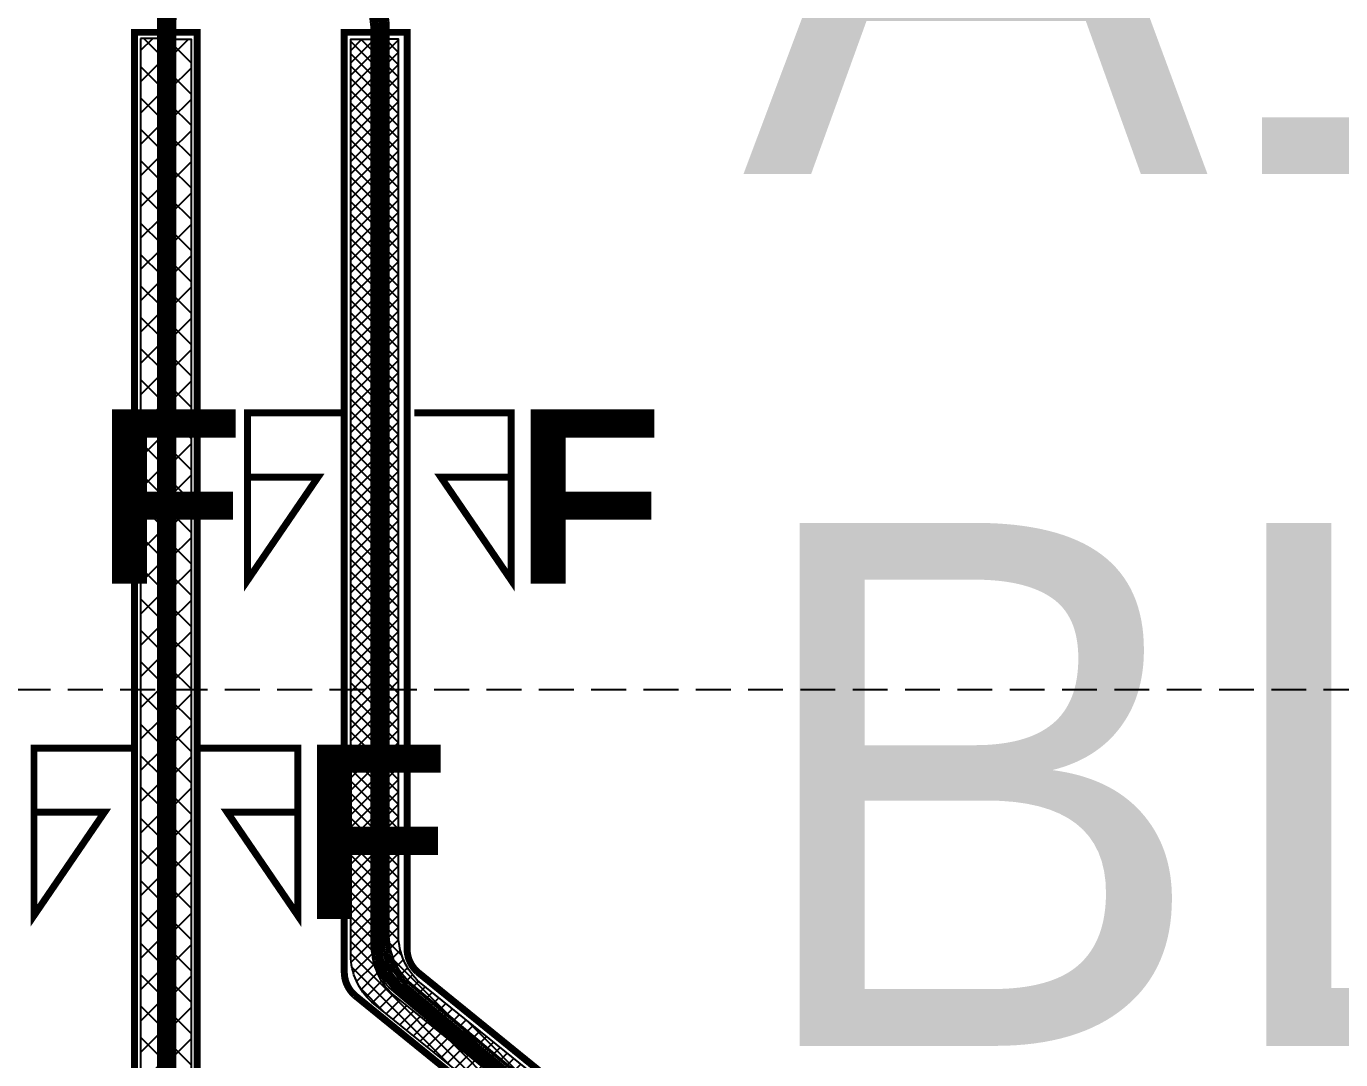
# Model space of a CAD drawing. Header units: metres. Extents: x 530177 to 530565, y 2673484 to 2673812.
# Drawn here: x 530349.99 to 530368.83, y 2673655.39 to 2673670.21 of the extents above; entities that cross this region are included whole.
import ezdxf
from ezdxf.enums import TextEntityAlignment as Align

# ---------------------------------------------------------------- set-up
doc = ezdxf.new("R2010")
doc.units = ezdxf.units.M
doc.linetypes.add('DASHED', pattern=[0.75, 0.5, -0.25])
for name, color, linetype in [('300mm Hume Pipe', 74, 'Continuous'), ('Excavation', 7, 'Continuous'), ('IDT', 7, 'Continuous'), ('LT Cable(AG) INV to LT Panel BL-21', 2, 'Continuous'), ('MMS Block Numbering', 7, 'Continuous'), ('Section Marking BL-21', 2, 'Continuous'), ('Trench (AC)-BL21', 14, 'Continuous')]:
    doc.layers.add(name, color=color, linetype=linetype)
doc.styles.add('Adani Regular', font='Adani Regular.ttf')
doc.styles.add('BoldTextStyle', font='arialbd.ttf')

# ---------------------------------------------------------------- blocks, each defined once
blk = doc.blocks.new('IDT')
at = {"layer": 'IDT', "color": 243, "linetype": 'DASHED'}
blk.add_lwpolyline([(45.49999999962691, 32.58580025943296), (45.4999999996269, -4.032314963696315), (-1.30442248516332e-09, -4.032314963696308), (-1.304414354308392e-09, 32.58580025943297)], close=True, dxfattribs=at)

msp = doc.modelspace()

# ---------------------------------------------------------------- hatches: boundary and pattern name
at = {"layer": '300mm Hume Pipe'}
h = msp.add_hatch(dxfattribs=at)
h.set_pattern_fill('ANSI37', color=74, scale=0.1)
h.set_pattern_definition([(45, (166.84874647588, -1357.5), (-0.2245064030267289, 0.2245064030267289), []), (135, (166.84874647588, -1357.5), (-0.2245064030267289, -0.2245064030267288), [])])
edge = h.paths.add_edge_path()
edge.add_line((530351.632030845, 2673670.031701729), (530351.6320308463, 2673647.529248202))
edge.add_arc((530352.5320308463, 2673647.529248202), 0.9000000000232831, 180.0000000296449, 270.0000000074112)
edge.add_line((530352.5320308465, 2673646.629248202), (530358.7849162798, 2673646.629248207))
edge.add_line((530358.7849162798, 2673646.629248207), (530358.7849162798, 2673646.929248206))
edge.add_line((530358.7849162798, 2673646.929248206), (530352.8320308465, 2673646.929248202))
edge.add_arc((530352.8320308464, 2673647.829248202), 0.900000000372529, 180.0000000296449, 270.00000000741124, ccw=False)
edge.add_line((530351.9320308464, 2673647.829248202), (530351.9320308451, 2673670.031701729))
edge.add_line((530351.9320308451, 2673670.031701729), (530351.632030845, 2673670.031701729))
h = msp.add_hatch(dxfattribs=at)
h.set_pattern_fill('ANSI37', color=74, scale=0.1)
h.set_pattern_definition([(45, (167.2770792166702, -1357.149959509261), (-0.2245064030267289, 0.2245064030267289), []), (135, (167.2770792166702, -1357.149959509261), (-0.2245064030267289, -0.2245064030267288), [])])
edge = h.paths.add_edge_path()
edge.add_line((530352.0603635857, 2673670.01471574), (530352.0603635871, 2673647.879288692))
edge.add_arc((530352.9603635871, 2673647.879288693), 0.9000000000232831, 180.0000000296449, 270.0000000074112)
edge.add_line((530352.9603635872, 2673646.979288693), (530358.7849162798, 2673646.979288697))
edge.add_line((530358.7849162798, 2673646.979288697), (530358.7849162798, 2673647.279288697))
edge.add_line((530358.7849162798, 2673647.279288697), (530353.2603635873, 2673647.279288692))
edge.add_arc((530353.2603635872, 2673648.179288693), 0.900000000372529, 180.0000000296449, 270.00000000741124, ccw=False)
edge.add_line((530352.3603635872, 2673648.179288692), (530352.3603635858, 2673670.01471574))
edge.add_line((530352.3603635858, 2673670.01471574), (530352.0603635857, 2673670.01471574))
h = msp.add_hatch(dxfattribs=at)
h.set_pattern_fill('ANSI37', color=74)
h.set_pattern_definition([(45, (-2466.691999999457, -401.0958847771399), (-0.08838834764831845, 0.08838834764831845), []), (135, (-2466.691999999457, -401.0958847771399), (-0.08838834764831845, -0.08838834764831843), [])])
edge = h.paths.add_edge_path()
edge.add_line((530362.3462895746, 2673648.202823769), (530362.6462895744, 2673648.202823769))
edge.add_line((530362.6462895744, 2673648.202823769), (530362.6462895744, 2673650.39340423))
edge.add_arc((530361.7462895743, 2673650.39340423), 0.9000000001396984, 359.9999999703551, 408.3287436989939)
edge.add_line((530362.3446597073, 2673651.065678865), (530355.6305955846, 2673656.496073229))
edge.add_arc((530356.2289657175, 2673657.168347863), 0.8999999998521733, 179.9999999703551, 228.3287437045298, ccw=False)
edge.add_line((530355.3289657173, 2673657.168347864), (530355.3289657175, 2673670.018418689))
edge.add_line((530355.3289657175, 2673670.018418689), (530355.0289657176, 2673670.018418689))
edge.add_line((530355.0289657176, 2673670.018418689), (530355.0289657175, 2673657.033746683))
edge.add_arc((530355.9289657177, 2673657.033746682), 0.9000000001396984, 179.9999999703551, 228.3287436989939)
edge.add_line((530355.3305955847, 2673656.361472048), (530362.0446597076, 2673650.931077683))
edge.add_arc((530361.4462895746, 2673650.258803048), 0.9000000002774085, 0, 48.32874371870338, ccw=False)
edge.add_line((530362.3462895746, 2673650.258803048), (530362.3462895746, 2673648.202823769))
edge = h.paths.add_edge_path()
edge.add_line((530354.9449028461, 2673669.967191869), (530354.944902846, 2673656.996030143))
edge.add_arc((530355.8449028461, 2673656.996030143), 0.9000000001396984, 179.9999999703551, 228.3287436989939)
edge.add_line((530355.2465327132, 2673656.323755508), (530361.9605968359, 2673650.893361143))
edge.add_arc((530361.362226703, 2673650.221086509), 0.9000000002774085, 0, 48.32874371870338, ccw=False)
edge.add_line((530362.2622267031, 2673650.221086509), (530362.2622267031, 2673648.202823769))
edge.add_line((530362.2622267031, 2673648.202823769), (530361.9622267031, 2673648.202823769))
edge.add_line((530361.9622267031, 2673648.202823769), (530361.962226703, 2673650.11128488))
edge.add_arc((530361.0622267027, 2673650.11128488), 0.9000000002561137, 0, 48.33614239118482)
edge.add_line((530361.6605100189, 2673650.783636777), (530354.9466195301, 2673656.212322967))
edge.add_arc((530355.5449028461, 2673656.884674864), 0.9000000003040967, 180.0000000296449, 228.3361424219648, ccw=False)
edge.add_line((530354.6449028461, 2673656.884674864), (530354.6449028461, 2673670.018418689))
edge.add_line((530354.6449028461, 2673670.018418689), (530354.9449028461, 2673670.018418689))
edge.add_line((530354.9449028461, 2673670.018418689), (530354.9449028461, 2673669.967191869))

# ---------------------------------------------------------------- linework, layer by layer
at = {"layer": '300mm Hume Pipe', "color": 74}
for points in [[(530351.632030845, 2673670.031701729), (530351.6320308463, 2673647.529248202, 0.414213562368789), (530352.5320308465, 2673646.629248202), (530358.7849162798, 2673646.629248207), (530358.7849162798, 2673646.929248206), (530352.8320308465, 2673646.929248202, -0.4142135623692981), (530351.9320308464, 2673647.829248202), (530351.9320308451, 2673670.031701729)], [(530352.0603635857, 2673670.01471574), (530352.0603635871, 2673647.879288692, 0.414213562368789), (530352.9603635872, 2673646.979288693), (530358.7849162798, 2673646.979288697), (530358.7849162798, 2673647.279288697), (530353.2603635873, 2673647.279288692, -0.4142135623692981), (530352.3603635872, 2673648.179288692), (530352.3603635858, 2673670.01471574)], [(530354.9449028461, 2673669.967191869), (530354.944902846, 2673656.996030143, 0.2140562423256003), (530355.2465327132, 2673656.323755508), (530361.9605968359, 2673650.893361143, -0.2140562423092027), (530362.2622267031, 2673650.221086509), (530362.2622267031, 2673648.202823769), (530361.9622267031, 2673648.202823769), (530361.962226703, 2673650.11128488, 0.2140900045463655), (530361.6605100189, 2673650.783636777), (530354.9466195301, 2673656.212322967, -0.2140900045615197), (530354.6449028461, 2673656.884674864), (530354.6449028461, 2673670.018418689), (530354.9449028461, 2673670.018418689), (530354.9449028461, 2673669.967191869)], [(530362.3462895746, 2673648.202823769), (530362.6462895744, 2673648.202823769), (530362.6462895744, 2673650.39340423, 0.2140562423100663), (530362.3446597073, 2673651.065678865), (530355.6305955846, 2673656.496073229, -0.2140562423329815), (530355.3289657173, 2673657.168347864), (530355.3289657175, 2673670.018418689), (530355.0289657176, 2673670.018418689), (530355.0289657175, 2673657.033746683, 0.2140562423301491), (530355.3305955847, 2673656.361472048), (530362.0446597076, 2673650.931077683, -0.2140562423100663), (530362.3462895746, 2673650.258803048)]]:
    msp.add_lwpolyline(points, format="xyb", close=True, dxfattribs=at)
at = {"layer": 'Excavation', "color": 3, "const_width": 0.1}
for points in [[(530359.2726659164, 2673647.01535212), (530351.9932843691, 2673647.01535212), (530351.9932843691, 2673670.294581449)], [(530362.3212493131, 2673646.946681573), (530362.3212493131, 2673650.591178434), (530355.0541913109, 2673656.680289827), (530355.0541913109, 2673670.242085764)]]:
    msp.add_lwpolyline(points, dxfattribs=at)
at = {"layer": 'LT Cable(AG) INV to LT Panel BL-21'}
for points in [[(530361.7963580416, 2673645.727544989), (530361.6855053874, 2673645.727544989, -0.1575725909217006), (530361.1588082175, 2673645.897757286), (530359.6902428153, 2673646.957639822, 0.1575725909047271), (530359.1635456454, 2673647.12785212), (530353.0057843692, 2673647.12785212, -0.414213562373095), (530352.1057843692, 2673648.027852119), (530352.1057843692, 2673670.233333906, -0.03021808191914946), (530352.1123469325, 2673670.341821448), (530352.1592218055, 2673670.727854401, 0.03021808192717236), (530352.1657843689, 2673670.836341944), (530352.1657843689, 2673803.14966928, 0.414213562373095), (530351.2657843689, 2673804.04966928), (530244.1095845185, 2673804.04966928, -0.414213562373095), (530243.2095845185, 2673804.94966928), (530243.2095845185, 2673805.187769276)], [(530361.7963580416, 2673645.752544989), (530361.6855053874, 2673645.752544989, -0.1575725909217006), (530361.1588082175, 2673645.922757286), (530359.6902428146, 2673646.982639823, 0.1575725909047271), (530359.1635456447, 2673647.15285212), (530353.0307843691, 2673647.15285212, -0.414213562373095), (530352.1307843691, 2673648.05285212), (530352.1307843691, 2673670.231821621, -0.03021808191914946), (530352.1373469324, 2673670.340309163), (530352.1842218054, 2673670.726342116, 0.03021808192717236), (530352.1907843688, 2673670.834829659), (530352.1907843688, 2673803.174669281, 0.414213562373095), (530351.2907843688, 2673804.074669281), (530341.2855845185, 2673804.074669281, -0.414213562373095), (530340.3855845184, 2673804.97466928), (530340.3855845184, 2673805.187769276)], [(530361.7963580416, 2673645.677544989), (530361.6855053874, 2673645.677544989, -0.1575725909217006), (530361.1588082175, 2673645.847757286), (530359.6902428153, 2673646.907639822, 0.1575725909047271), (530359.1635456454, 2673647.07785212), (530352.9557843691, 2673647.07785212, -0.414213562373095), (530352.0557843691, 2673647.97785212), (530352.0557843691, 2673670.236358476, -0.03021808191914946), (530352.0623469325, 2673670.344846018), (530352.1092218055, 2673670.730878972, 0.03021808192717236), (530352.1157843688, 2673670.839366514), (530352.1157843688, 2673773.09966928, 0.414213562373095), (530351.2157843688, 2673773.99966928), (530244.1095845185, 2673773.99966928, -0.414213562373095), (530243.2095845185, 2673774.89966928), (530243.2095845185, 2673775.187769276)], [(530361.7963580416, 2673645.702544989), (530361.6855053874, 2673645.702544989, -0.1575725909217006), (530361.1588082175, 2673645.872757286), (530359.6902428153, 2673646.932639822, 0.1575725909047271), (530359.1635456454, 2673647.10285212), (530352.9807843692, 2673647.10285212, -0.414213562373095), (530352.0807843691, 2673648.00285212), (530352.0807843691, 2673670.234846191, -0.03021808191914946), (530352.0873469325, 2673670.343333733), (530352.1342218055, 2673670.729366686, 0.03021808192717236), (530352.1407843689, 2673670.837854228), (530352.1407843689, 2673773.12466928, 0.414213562373095), (530351.2407843688, 2673774.02466928), (530341.2855845185, 2673774.02466928, -0.414213562373095), (530340.3855845184, 2673774.92466928), (530340.3855845184, 2673775.187769276)], [(530363.7872512621, 2673645.627544989), (530361.6855053874, 2673645.627544989, -0.1575725909217006), (530361.1588082175, 2673645.797757287), (530359.6902428153, 2673646.857639823, 0.1575725909047271), (530359.1635456454, 2673647.02785212), (530352.9057843691, 2673647.02785212, -0.414213562373095), (530352.0057843691, 2673647.92785212), (530352.0057843691, 2673670.239383046, -0.03021808191914946), (530352.0123469324, 2673670.347870588), (530352.0592218054, 2673670.733903541, 0.03021808192717236), (530352.0657843688, 2673670.842391083), (530352.0657843688, 2673750.549669281, 0.414213562373095), (530351.1657843688, 2673751.449669281), (530244.1095845185, 2673751.449669281, -0.414213562373095), (530243.2095845185, 2673752.34966928), (530243.2095845185, 2673752.687769276)], [(530363.7872512621, 2673645.652544989), (530361.6855053874, 2673645.652544989, -0.1575725909217006), (530361.1588082175, 2673645.822757286), (530359.6902428153, 2673646.882639823, 0.1575725909047271), (530359.1635456454, 2673647.05285212), (530352.9307843691, 2673647.05285212, -0.414213562373095), (530352.0307843691, 2673647.95285212), (530352.0307843691, 2673670.237870761, -0.03021808191914946), (530352.0373469325, 2673670.346358303), (530352.0842218054, 2673670.732391256, 0.03021808192717236), (530352.0907843688, 2673670.840878799), (530352.0907843688, 2673750.574669281, 0.414213562373095), (530351.1907843688, 2673751.47466928), (530341.2855845185, 2673751.47466928, -0.414213562373095), (530340.3855845184, 2673752.37466928), (530340.3855845184, 2673752.687769276)], [(530363.7872512621, 2673645.57754499), (530361.6855053874, 2673645.57754499, -0.1575725909217006), (530361.1588082175, 2673645.747757287), (530359.6902428159, 2673646.807639822, 0.1575725909047271), (530359.163545646, 2673646.97785212), (530352.8557843692, 2673646.97785212, -0.414213562373095), (530351.9557843691, 2673647.87785212), (530351.9557843691, 2673670.242407616, -0.03021808191914946), (530351.9623469325, 2673670.350895158), (530352.0092218055, 2673670.736928111, 0.03021808192717236), (530352.0157843689, 2673670.845415654), (530352.0157843689, 2673720.49966928, 0.414213562373095), (530351.1157843688, 2673721.39966928), (530244.1095845185, 2673721.39966928, -0.414213562373095), (530243.2095845185, 2673722.29966928), (530243.2095845185, 2673722.687769276)], [(530363.7872512621, 2673645.602544989), (530361.6855053874, 2673645.602544989, -0.1575725909217006), (530361.1588082175, 2673645.772757287), (530359.6902428159, 2673646.832639822, 0.1575725909047271), (530359.163545646, 2673647.00285212), (530352.8807843692, 2673647.00285212, -0.414213562373095), (530351.9807843692, 2673647.902852119), (530351.9807843692, 2673670.240895331, -0.03021808191914946), (530351.9873469325, 2673670.349382873), (530352.0342218055, 2673670.735415827, 0.03021808192717236), (530352.0407843689, 2673670.843903369), (530352.0407843689, 2673720.52466928, 0.414213562373095), (530351.1407843689, 2673721.42466928), (530341.2855845185, 2673721.42466928, -0.414213562373095), (530340.3855845184, 2673722.32466928), (530340.3855845184, 2673722.687769276)], [(530365.944251262, 2673645.50254499), (530361.6855053874, 2673645.50254499, -0.1575725909217006), (530361.1588082175, 2673645.672757287), (530359.6902428159, 2673646.732639823, 0.1575725909047271), (530359.163545646, 2673646.90285212), (530352.7807843691, 2673646.90285212, -0.414213562373095), (530351.8807843691, 2673647.80285212), (530351.8807843691, 2673670.246944471, -0.03021808191914946), (530351.8873469324, 2673670.355432013), (530351.9342218054, 2673670.741464966, 0.03021808192717236), (530351.9407843688, 2673670.849952509), (530351.9407843688, 2673690.424669281, 0.414213562373095), (530351.0407843688, 2673691.324669281), (530211.7175845185, 2673691.324669281, -0.414213562373095), (530210.8175845185, 2673692.22466928), (530210.8175845185, 2673692.687769276)], [(530365.944251262, 2673645.52754499), (530361.6855053874, 2673645.52754499, -0.1575725909217006), (530361.1588082175, 2673645.697757287), (530359.6902428159, 2673646.757639823, 0.1575725909047271), (530359.163545646, 2673646.92785212), (530352.8057843691, 2673646.92785212, -0.414213562373095), (530351.9057843691, 2673647.82785212), (530351.9057843691, 2673670.245432186, -0.03021808191914946), (530351.9123469325, 2673670.353919728), (530351.9592218054, 2673670.739952682, 0.03021808192717236), (530351.9657843688, 2673670.848440224), (530351.9657843688, 2673690.449669281, 0.414213562373095), (530351.0657843688, 2673691.34966928), (530276.5015845185, 2673691.34966928, -0.414213562373095), (530275.6015845184, 2673692.24966928), (530275.6015845184, 2673692.687769276)], [(530365.944251262, 2673645.55254499), (530361.6855053874, 2673645.55254499, -0.1575725909217006), (530361.1588082175, 2673645.722757287), (530359.6902428159, 2673646.782639822, 0.1575725909047271), (530359.163545646, 2673646.95285212), (530352.8307843691, 2673646.95285212, -0.414213562373095), (530351.9307843691, 2673647.85285212), (530351.9307843691, 2673670.243919901, -0.03021808191914946), (530351.9373469325, 2673670.352407443), (530351.9842218055, 2673670.738440396, 0.03021808192717236), (530351.9907843688, 2673670.846927939), (530351.9907843688, 2673690.47466928, 0.414213562373095), (530351.0907843688, 2673691.37466928), (530341.2855845185, 2673691.37466928, -0.414213562373095), (530340.3855845184, 2673692.27466928), (530340.3855845184, 2673692.687769276)]]:
    msp.add_lwpolyline(points, format="xyb", dxfattribs=at)
at = {"layer": 'LT Cable(AG) INV to LT Panel BL-21', "color": 5}
for points in [[(530362.8181633112, 2673646.122788915, -0.3208878519964671), (530362.208749313, 2673646.974586881), (530362.208749313, 2673650.11860989, 0.2218784995244559), (530361.8867748103, 2673650.80845518), (530355.2636658136, 2673656.357997848, -0.2218784995264163), (530354.9416913108, 2673657.047843138), (530354.9416913108, 2673670.149413954, 0.04566841179567867), (530354.9267374041, 2673670.312795143), (530354.8557382756, 2673670.697401852, -0.04566841180496086), (530354.8407843688, 2673670.860783041), (530354.8407843687, 2673803.14966928, -0.414213562373351), (530355.7407843687, 2673804.04966928), (530400.8929842185, 2673804.04966928, 0.414213562373095), (530401.7929842186, 2673804.94966928), (530401.7929842186, 2673805.187769276)], [(530362.8181633112, 2673646.156731333, -0.3127718508394257), (530362.233749313, 2673646.999586881), (530362.233749313, 2673650.13027825, 0.2218784995343309), (530361.9117748102, 2673650.82012354), (530355.2886658137, 2673656.369666207, -0.2218784995345846), (530354.9666913109, 2673657.059511497), (530354.9666913109, 2673670.151702147, 0.04566841180917582), (530354.9517374041, 2673670.315083335), (530354.8807382755, 2673670.699690045, -0.04566841182102502), (530354.8657843687, 2673670.863071233), (530354.8657843687, 2673803.12466928, -0.414213562373095), (530355.7657843687, 2673804.02466928), (530498.0689842185, 2673804.02466928, 0.414213562373095), (530498.9689842185, 2673804.92466928), (530498.9689842185, 2673805.187769276)], [(530362.8181633111, 2673646.191519552, -0.3046031395576398), (530362.2587493131, 2673647.024586881), (530362.2587493131, 2673650.141946609, 0.2218784995244559), (530361.9367748103, 2673650.831791899), (530355.3136658137, 2673656.381334567, -0.2218784995264163), (530354.9916913109, 2673657.071179857), (530354.9916913109, 2673670.153990339, 0.04566841184727482), (530354.9767374041, 2673670.317371528), (530354.9057382756, 2673670.701978237, -0.0456684118657523), (530354.8907843687, 2673670.865359426), (530354.8907843687, 2673773.09966928, -0.414213562373095), (530355.7907843688, 2673773.99966928), (530400.8929842185, 2673773.99966928, 0.414213562373095), (530401.7929842186, 2673774.89966928), (530401.7929842186, 2673775.187769276)], [(530364.887251262, 2673646.149586881), (530363.1837493131, 2673646.149586881, -0.4142135623503636), (530362.2837493131, 2673647.049586881), (530362.2837493131, 2673650.153614968, 0.2218784995244559), (530361.9617748103, 2673650.843460258), (530355.3386658137, 2673656.393002925, -0.2218784995264163), (530355.0166913109, 2673657.082848215), (530355.0166913109, 2673670.156278532, 0.04566841184727482), (530355.0017374041, 2673670.319659721), (530354.9307382756, 2673670.70426643, -0.0456684118657523), (530354.9157843688, 2673670.867647619), (530354.9157843688, 2673773.074669281, -0.414213562373095), (530355.8157843688, 2673773.97466928), (530498.0689842185, 2673773.97466928, 0.414213562373095), (530498.9689842185, 2673774.87466928), (530498.9689842185, 2673775.187769276)], [(530364.887251262, 2673646.174586881), (530363.2087493131, 2673646.174586881, -0.4142135623503636), (530362.3087493131, 2673647.074586881), (530362.3087493131, 2673650.165283327, 0.2218784995244559), (530361.9867748104, 2673650.855128617), (530355.3636658137, 2673656.404671285, -0.2218784995264163), (530355.0416913109, 2673657.094516575), (530355.0416913109, 2673670.158566725, 0.04566841193696984), (530355.026737404, 2673670.321947915), (530354.9557382755, 2673670.706554622, -0.04566841195556854), (530354.9407843687, 2673670.869935811), (530354.9407843688, 2673750.549669281, -0.4142135623726719), (530355.8407843688, 2673751.449669281), (530400.8929842185, 2673751.449669281, 0.414213562373095), (530401.7929842186, 2673752.34966928), (530401.7929842186, 2673752.687769276)], [(530364.887251262, 2673646.199586881), (530363.233749313, 2673646.199586881, -0.4142135623503636), (530362.333749313, 2673647.099586881), (530362.333749313, 2673650.176951686, 0.2218784995244559), (530362.0117748103, 2673650.866796976), (530355.3886658136, 2673656.416339644, -0.2218784995264163), (530355.0666913108, 2673657.106184934), (530355.0666913108, 2673670.160854918, 0.04566841175757974), (530355.0517374041, 2673670.324236107), (530354.9807382756, 2673670.708842816, -0.04566841176009063), (530354.9657843688, 2673670.872224005), (530354.9657843687, 2673750.52466928, -0.4142135623735183), (530355.8657843687, 2673751.42466928), (530498.0689842185, 2673751.42466928, 0.414213562373095), (530498.9689842185, 2673752.32466928), (530498.9689842185, 2673752.687769276)], [(530364.887251262, 2673646.224586881), (530363.2587493131, 2673646.224586881, -0.4142135623503636), (530362.358749313, 2673647.124586881), (530362.358749313, 2673650.188620045, 0.2218784995244559), (530362.0367748103, 2673650.878465335), (530355.4136658136, 2673656.428008003, -0.2218784995264163), (530355.0916913109, 2673657.117853293), (530355.0916913109, 2673670.163143111, 0.04566841184727482), (530355.0767374041, 2673670.3265243), (530355.0057382756, 2673670.711131009, -0.0456684118657523), (530354.9907843687, 2673670.874512197), (530354.9907843687, 2673727.99966928, -0.414213562373095), (530355.8907843687, 2673728.89966928), (530400.8929842185, 2673728.89966928, 0.414213562373095), (530401.7929842186, 2673729.79966928), (530401.7929842186, 2673730.187769276)], [(530366.8282512621, 2673646.249586881), (530363.2837493131, 2673646.249586881, -0.4142135623503636), (530362.3837493131, 2673647.149586881), (530362.3837493131, 2673650.200288404, 0.2218784995244559), (530362.0617748103, 2673650.890133694), (530355.4386658137, 2673656.439676362, -0.2218784995264163), (530355.1166913109, 2673657.129521652), (530355.1166913109, 2673670.165431304, 0.04566841184727482), (530355.1017374041, 2673670.328812493), (530355.0307382756, 2673670.713419202, -0.0456684118657523), (530355.0157843687, 2673670.87680039), (530355.0157843687, 2673727.97466928, -0.414213562373095), (530355.9157843688, 2673728.87466928), (530498.0689842185, 2673728.87466928, 0.414213562373095), (530498.9689842185, 2673729.77466928), (530498.9689842185, 2673730.187769276)], [(530366.8282512621, 2673646.274586881), (530363.3087493131, 2673646.274586881, -0.4142135623503636), (530362.4087493131, 2673647.17458688), (530362.4087493131, 2673650.211956763, 0.2218784995145807), (530362.0867748103, 2673650.901802053), (530355.4636658137, 2673656.451344721, -0.2218784995160833), (530355.1416913109, 2673657.141190012), (530355.1416913109, 2673670.167719496, 0.04566841188537375), (530355.1267374041, 2673670.331100686), (530355.0557382755, 2673670.715707395, -0.04566841191047969), (530355.0407843688, 2673670.879088584), (530355.0407843688, 2673690.449669281, -0.414213562373095), (530355.9407843688, 2673691.34966928), (530400.8929842185, 2673691.34966928, 0.414213562373095), (530401.7929842186, 2673692.24966928), (530401.7929842186, 2673692.687769276)], [(530366.8282512621, 2673646.29958688), (530363.3337493131, 2673646.29958688, -0.4142135623503636), (530362.4337493131, 2673647.19958688), (530362.4337493131, 2673650.223625123, 0.2218784995244559), (530362.1117748104, 2673650.913470413), (530355.4886658137, 2673656.46301308, -0.2218784995264163), (530355.1666913109, 2673657.15285837), (530355.1666913109, 2673670.170007688, 0.04566841189887091), (530355.1517374043, 2673670.333388878), (530355.0807382755, 2673670.717995587, -0.04566841194359128), (530355.0657843687, 2673670.881376776), (530355.0657843688, 2673690.424669281, -0.4142135623714271), (530355.9657843688, 2673691.324669281), (530465.6769842185, 2673691.324669281, 0.414213562373095), (530466.5769842186, 2673692.22466928), (530466.5769842186, 2673692.687769276)], [(530366.8282512621, 2673646.32458688), (530363.358749313, 2673646.32458688, -0.4142135623503636), (530362.458749313, 2673647.22458688), (530362.458749313, 2673650.235293481, 0.2218784995322623), (530362.1367748101, 2673650.925138772), (530355.5136658138, 2673656.474681439, -0.2218784995301597), (530355.191691311, 2673657.164526729), (530355.1916913108, 2673670.172295882, 0.04566841184504685), (530355.1767374041, 2673670.335677071), (530355.1057382756, 2673670.72028378, -0.0456684118657523), (530355.0907843687, 2673670.883664969), (530355.0907843687, 2673690.39966928, -0.414213562373095), (530355.9907843687, 2673691.29966928), (530530.4609842185, 2673691.29966928, 0.414213562373095), (530531.3609842185, 2673692.19966928), (530531.3609842185, 2673692.687769276)]]:
    msp.add_lwpolyline(points, format="xyb", dxfattribs=at)
at = {"layer": 'Section Marking BL-21', "color": 94, "lineweight": 35, "true_color": 0x00a500, "const_width": 0.1}
for points in [[(530354.5541913109, 2673664.661187796), (530353.1641913109, 2673664.661187796), (530353.1641913109, 2673662.261187796), (530354.1741913109, 2673663.741187796), (530353.1641913109, 2673663.741187796)], [(530355.5541913109, 2673664.661187796), (530356.9441913109, 2673664.661187796), (530356.9441913109, 2673662.261187796), (530355.9341913109, 2673663.741187796), (530356.9441913109, 2673663.741187796)], [(530351.4932843691, 2673659.854966784), (530350.1032843691, 2673659.854966784), (530350.1032843691, 2673657.454966784), (530351.1132843691, 2673658.934966784), (530350.1032843691, 2673658.934966784)], [(530352.4932843691, 2673659.854966784), (530353.8832843691, 2673659.854966784), (530353.8832843691, 2673657.454966784), (530352.8732843691, 2673658.934966784), (530353.8832843691, 2673658.934966784)]]:
    msp.add_lwpolyline(points, dxfattribs=at)
at = {"layer": 'Trench (AC)-BL21', "const_width": 0.1}
for points in [[(530351.5432843692, 2673670.118418689), (530351.5432843704, 2673647.429248202, 0.414213562368404), (530352.4432843706, 2673646.529248202), (530358.9182826143, 2673646.529248206), (530358.9182826142, 2673647.429248206), (530353.3432843705, 2673647.429248202, -0.4142135623721557), (530352.4432843704, 2673648.329248202), (530352.4432843692, 2673670.118418689)], [(530361.7191516714, 2673650.610421294), (530354.6993954395, 2673656.31127801, -0.2124726228145605), (530354.5506116269, 2673656.645596434), (530354.5506116269, 2673670.118418689), (530355.450611627, 2673670.118418689), (530355.4506116271, 2673656.979768409, 0.2124726227902704), (530355.5993954398, 2673656.645449986), (530362.6191516713, 2673650.944593269, -0.212472622813343), (530362.7679354841, 2673650.610274845), (530362.767935484, 2673648.102823769), (530361.8679354839, 2673648.102823769), (530361.8679354839, 2673650.27610287, 0.2124726228154971)]]:
    msp.add_lwpolyline(points, format="xyb", close=True, dxfattribs=at)

# ---------------------------------------------------------------- block references
at = {"layer": 'IDT', "color": 8, "rotation": 180}
msp.add_blockref('IDT', (530393.8392843679, 2673656.66296954), dxfattribs=at)

# ---------------------------------------------------------------- texts
at = {"layer": 'MMS Block Numbering', "insert": (530373.6350160171, 2673665.586071556), "char_height": 7.5, "attachment_point": 5, "style": 'Adani Regular'}
msp.add_mtext_dynamic_manual_height_columns('A16d-\\PBL-21', width=41.53537981177215, gutter_width=1, heights=[0], dxfattribs=at)
at = {"layer": 'Section Marking BL-21', "color": 94, "true_color": 0x00a500, "style": 'BoldTextStyle'}
for p in [(530352.0541913109, 2673663.461187796), (530358.0541913109, 2673663.461187796), (530354.9932843691, 2673658.654966784)]:
    msp.add_text('F', height=2.5, dxfattribs=at).set_placement(p, align=Align.MIDDLE_CENTER)

doc.saveas('drawing.dxf')
